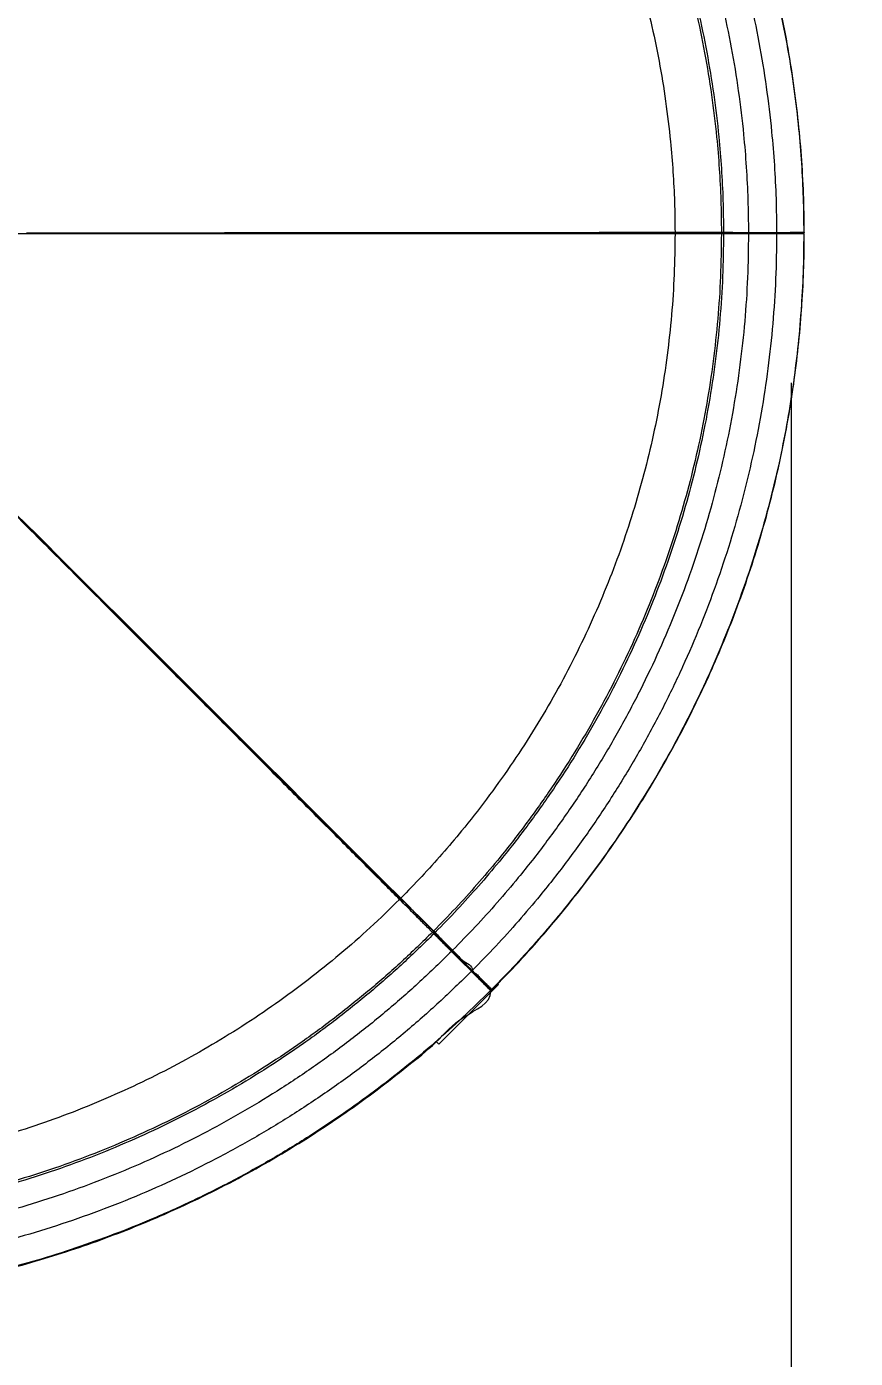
# Model space of a CAD drawing. Header units: millimetres. Extents: x -6600 to 7025, y -6221 to 3623.
# Drawn here: x 4973 to 5562, y -1046 to -101 of the extents above; entities that cross this region are included whole.
import ezdxf

# ---------------------------------------------------------------- set-up
doc = ezdxf.new("R2010")
doc.units = ezdxf.units.MM
for name, color, linetype in [('DIKOM_ЗОНА', 80, 'Continuous'), ('DIKOM_ОБЪЕКТ', 7, 'Continuous'), ('DIKOM_РАЗМЕР_ЗОНА', 7, 'Continuous'), ('DIKOM_РАЗМЕР_ОБЪЕКТА', 7, 'Continuous')]:
    doc.layers.add(name, color=color, linetype=linetype)
doc.styles.add('style1', font='arial.ttf', dxfattribs={"width": 0.8})
doc.dimstyles.new('1-50', dxfattribs={"dimtxt": 300, "dimasz": 200, "dimexe": 100, "dimexo": 0, "dimgap": 100, "dimtad": 1, "dimtxsty": 'style1', "dimcen": 200, "dimclrd": 7, "dimclre": 7, "dimclrt": 7, "dimadec": 1, "dimazin": 2, "dimtfac": 1, "dimtmove": 0, "dimatfit": 2, "dimfxl": 0, "dimlwd": 25, "dimlwe": 18, "dimarcsym": 0})

# ---------------------------------------------------------------- blocks, each defined once
blk = doc.blocks.new('*D0')
at = {"layer": 'Defpoints', "color": 0, "transparency": 16777216}
for p in [(5516.1, -353.96), (-3645.09, -372.47), (5516.1, -5541.81)]:
    blk.add_point(p, dxfattribs=at)
at = {"layer": 'DIKOM_РАЗМЕР_ОБЪЕКТА', "color": 7, "lineweight": 18, "transparency": 16777216}
for p, q in [((5516.1, -353.96), (5516.1, -5641.81)), ((-3645.09, -372.47), (-3645.09, -5641.81))]:
    blk.add_line(p, q, dxfattribs=at)
at = {"layer": 'DIKOM_РАЗМЕР_ОБЪЕКТА', "color": 7, "lineweight": 25, "transparency": 16777216}
blk.add_line((-3445.09, -5541.81), (5316.1, -5541.81), dxfattribs=at)
at = {"layer": 'DIKOM_РАЗМЕР_ОБЪЕКТА', "color": 7, "transparency": 16777216}
for points in [[(-3445.09, -5508.48), (-3445.09, -5575.15), (-3645.09, -5541.81)], [(5316.1, -5508.48), (5316.1, -5575.15), (5516.1, -5541.81)]]:
    blk.add_solid(points, dxfattribs=at)
at = {"layer": 'DIKOM_РАЗМЕР_ОБЪЕКТА', "color": 7, "transparency": 16777216, "insert": (935.51, -5288.64), "char_height": 300, "attachment_point": 5, "style": 'style1'}
blk.add_mtext('9150', dxfattribs=at)
blk = doc.blocks.new('*D3')
at = {"layer": 'Defpoints', "color": 0, "transparency": 16777216}
for p in [(-5145.09, 52.64), (7022.22, -451.03), (7022.22, -6120.91)]:
    blk.add_point(p, dxfattribs=at)
at = {"layer": 'DIKOM_РАЗМЕР_ЗОНА', "color": 7, "lineweight": 18, "transparency": 16777216}
for p, q in [((-5145.09, 52.64), (-5145.09, -6220.91)), ((7022.22, -451.03), (7022.22, -6220.91))]:
    blk.add_line(p, q, dxfattribs=at)
at = {"layer": 'DIKOM_РАЗМЕР_ЗОНА', "color": 7, "lineweight": 25, "transparency": 16777216}
blk.add_line((-4945.09, -6120.91), (6822.22, -6120.91), dxfattribs=at)
at = {"layer": 'DIKOM_РАЗМЕР_ЗОНА', "color": 7, "transparency": 16777216}
for points in [[(-4945.09, -6087.57), (-4945.09, -6154.24), (-5145.09, -6120.91)], [(6822.22, -6087.57), (6822.22, -6154.24), (7022.22, -6120.91)]]:
    blk.add_solid(points, dxfattribs=at)
at = {"layer": 'DIKOM_РАЗМЕР_ЗОНА', "color": 7, "transparency": 16777216, "insert": (938.57, -5867.73), "char_height": 300, "attachment_point": 5, "style": 'style1'}
blk.add_mtext('12150', dxfattribs=at)

msp = doc.modelspace()

# ---------------------------------------------------------------- linework, layer by layer
at = {"layer": 'DIKOM_ЗОНА', "color": 3}
msp.add_lwpolyline([(476.69, -3458.2, 0.3839882), (1968.54, -2114.347, -0.3839882), (2217.182, -1890.372), (3117.269, -1890.372, -0.1811357), (3281.507, -1951.889, 0.6436409), (7025.338, -248.407), (7025.338, 952.848, 0.1990239), (6732.141, 1660.258), (6371.867, 2020.224, 0.1988008), (5665.063, 2312.814), (5272.509, 2312.814, -0.3678238), (5025.739, 2522.753, 0.3678238), (3732.558, 3622.925), (2016.737, 3622.925, 0.164819), (1530.425, 3458.142, -0.164819), (1044.112, 3293.358)], format="xyb", dxfattribs=at)
at = {"layer": 'DIKOM_ОБЪЕКТ', "color": 7, "linetype": 'Continuous', "lineweight": 15}
for p, q in [((5433.955, -247.563), (5437.171, -247.588)), ((5466.477, -248.372), (5467.128, -247.647)), ((5468.004, -248.372), (5466.477, -248.372)), ((5467.005, -247.529), (5467.037, -247.529)), ((5468.001, -247.028), (5468.003, -247.029)), ((5468.004, -248.372), (5468.658, -247.643)), ((5485.683, -247.261), (5485.689, -247.261)), ((5485.683, -247.632), (5485.683, -247.261)), ((5485.683, -247.632), (5485.683, -247.632)), ((5485.69, -248.372), (5485.688, -247.633)), ((5485.689, -247.633), (5485.689, -247.261)), ((5505.689, -248.372), (5485.69, -248.372)), ((5505.689, -247.63), (5505.689, -247.255)), ((5505.689, -248.372), (5505.689, -247.63)), ((5524.973, -248.372), (5524.343, -247.671)), ((5525.338, -248.372), (5524.973, -248.372)), ((5238.796, -720.335), (5241.052, -722.626)), ((5261.221, -743.903), (5262.359, -743.842)), ((5262.19, -743.681), (5262.214, -743.704)), ((5262.301, -744.983), (5263.178, -744.936)), ((5274.807, -757.489), (5275.335, -756.958)), ((5275.325, -756.961), (5275.325, -756.961)), ((5288.949, -771.631), (5289.479, -771.098)), ((5265.786, -823.303), (5308.212, -780.876)), ((5308.212, -780.876), (5307.771, -780.435)), ((5302.584, -785.266), (5302.631, -784.394)), ((5264.111, -821.628), (5265.786, -823.303))]:
    msp.add_line(p, q, dxfattribs=at)
at = {"layer": 'DIKOM_ОБЪЕКТ', "color": 7, "linetype": 'Continuous', "lineweight": 15, "flags": 128}
for points in [[(4972.963, -247.686), (4992.874, -247.65), (5012.895, -247.616), (5032.977, -247.585), (5053.106, -247.556), (5073.31, -247.529), (5093.51, -247.503), (5113.654, -247.478), (5133.691, -247.455), (5153.559, -247.434), (5173.268, -247.413), (5192.844, -247.393), (5212.21, -247.375), (5231.315, -247.358), (5250.11, -247.341), (5273.383, -247.32), (5296.073, -247.302), (5318.116, -247.284), (5339.454, -247.266), (5360.025, -247.25), (5379.775, -247.234), (5398.648, -247.218), (5416.594, -247.203), (5433.54, -247.188), (5433.54, -247.188), (5433.54, -247.188)], [(5433.54, -247.188), (5433.54, -247.188), (5440.53, -247.171), (5446.762, -247.153), (5452.356, -247.133), (5457.074, -247.113), (5460.872, -247.093), (5463.705, -247.073), (5465.669, -247.046), (5466.475, -247.027), (5466.475, -247.027)], [(5433.954, -247.594), (5433.948, -247.595), (5433.907, -247.597)], [(5485.689, -247.261), (5490.693, -247.259), (5495.697, -247.258), (5505.689, -247.255), (5505.689, -247.255)], [(5524.473, -247.534), (5524.531, -247.534), (5524.848, -247.534)], [(4969.501, -451.029), (4983.806, -465.296), (4998.108, -479.561), (5012.37, -493.788), (5026.554, -507.94), (5040.618, -521.974), (5054.569, -535.896), (5068.425, -549.724), (5082.131, -563.404), (5095.652, -576.901), (5108.955, -590.179), (5125.426, -606.622), (5141.484, -622.653), (5157.083, -638.227), (5172.184, -653.302), (5186.742, -667.837), (5200.718, -681.791), (5214.075, -695.125), (5226.775, -707.804), (5238.768, -719.777), (5238.768, -719.777), (5238.768, -719.777)], [(5238.774, -720.357), (5238.769, -720.353), (5238.739, -720.325)], [(5238.768, -719.777), (5238.768, -719.777), (5243.723, -724.706), (5248.143, -729.101), (5252.112, -733.042), (5255.462, -736.365), (5258.162, -739.036), (5260.179, -741.025), (5261.587, -742.395), (5262.172, -742.951), (5262.172, -742.951)], [(5262.301, -744.983), (5261.697, -744.379), (5261.221, -743.903)], [(5288.949, -771.631), (5281.029, -763.711), (5274.807, -757.489)], [(5275.325, -756.961), (5275.328, -756.958), (5275.358, -756.928), (5275.415, -756.871), (5275.493, -756.793), (5275.588, -756.699)], [(5302.822, -784.32), (5302.864, -784.362), (5303.088, -784.586)], [(5302.842, -785.524), (5302.697, -785.38), (5302.584, -785.266)]]:
    msp.add_lwpolyline(points, dxfattribs=at)
at = {"layer": 'DIKOM_ОБЪЕКТ', "color": 7, "linetype": 'Continuous', "lineweight": 15}
for centre, radius, start, end in [((5433.971, -247.17), 0.431, 182.405346, 261.486994), ((5467.525, -23.866), 223.163, 269.730541, 270.122303), ((5466.975, -247.023), 0.5, 180.409955, 243.57645), ((5466.976, -247.024), 0.499, 243.487007, 276.855418), ((5481.253, 89.036), 336.326, 267.742141, 270.754705), ((5509.761, 244.477), 491.749, 269.525492, 271.77256), ((5239.088, -720.069), 0.433, 137.533776, 216.297566), ((5262.525, -743.302), 0.498, 135.218772, 198.67368), ((5262.53, -743.3), 0.504, 198.668574, 231.702413), ((5438.381, -568.272), 248.118, 224.750223, 225.102607), ((5264.758, -746.116), 15.147, 314.254287, 315.661316), ((5397.866, -879.295), 153.147, 134.913777, 135.054011)]:
    msp.add_arc(centre, radius, start, end, dxfattribs=at)
for points, knots in [([(5302.584, 288.523), (5308.946, 282.028), (5321.669, 269.037), (5339.851, 248.701), (5357.342, 227.77), (5374.056, 206.216), (5389.989, 184.074), (5406.015, 160.027), (5421.938, 133.98), (5437.532, 105.867), (5451.921, 77.114), (5464.612, 48.831), (5475.73, 21.125), (5485.406, -5.898), (5494.056, -33.268), (5501.663, -60.946), (5508.22, -88.89), (5513.717, -117.064), (5518.143, -145.423), (5521.332, -172.51), (5523.439, -198.258), (5524.703, -222.635), (5524.882, -238.902), (5524.972, -247.036)], [0, 0, 0, 0, 0.0458347, 0.0916754, 0.1375055, 0.1833482, 0.2291777, 0.2750189, 0.3290345, 0.3830601, 0.4370749, 0.4911009, 0.5393288, 0.5875655, 0.635797, 0.6840302, 0.7322652, 0.7804951, 0.8287328, 0.8769601, 0.9179782, 0.9589856, 1, 1, 1, 1]), ([(5525.336, -247.035), (5525.228, -238.024), (5525.011, -220.001), (5523.465, -193.004), (5520.991, -165.625), (5517.44, -137.903), (5512.786, -109.886), (5507.248, -82.826), (5500.921, -56.742), (5493.913, -31.632), (5486.045, -6.771), (5477.336, 17.8), (5468.377, 40.563), (5458.406, 63.745), (5447.346, 87.301), (5434.326, 112.542), (5420.372, 137.28), (5405.495, 161.475), (5389.751, 185.109), (5373.361, 207.651), (5356.841, 229.312), (5338.658, 249.374), (5324.47, 270.975), (5302.842, 279.586), (5302.842, 288.78), (5302.842, 288.78)], [0, 0, 0, 0, 0.0454089, 0.0908314, 0.1362402, 0.1839373, 0.2316501, 0.2793468, 0.323105, 0.3668991, 0.4107058, 0.4545, 0.4982576, 0.5339688, 0.5816662, 0.6293785, 0.6770757, 0.7247729, 0.7724858, 0.8201824, 0.8651232, 0.9100908, 0.9550592, 0.9999999, 1, 1, 1, 1]), ([(5288.949, 274.887), (5296.373, 267.276), (5311.221, 252.053), (5332.221, 228.028), (5352.237, 203.189), (5371.147, 177.491), (5388.829, 151.166), (5405.272, 124.269), (5420.468, 96.87), (5434.493, 68.848), (5447.406, 40.068), (5459.156, 10.559), (5469.69, -19.627), (5478.912, -50.244), (5486.801, -81.226), (5493.349, -112.524), (5498.533, -144.071), (5502.036, -173.13), (5504.199, -199.593), (5505.432, -223.412), (5505.603, -239.307), (5505.689, -247.255)], [0, 0, 0, 0, 0.0549851, 0.1099691, 0.1649569, 0.2199391, 0.2749281, 0.3289275, 0.3829359, 0.4369348, 0.4909439, 0.5460439, 0.6011556, 0.656255, 0.711367, 0.7664666, 0.8215785, 0.8766783, 0.9177902, 0.9588915, 1, 1, 1, 1]), ([(5274.807, 260.745), (5282.03, 253.339), (5296.477, 238.528), (5316.909, 215.152), (5336.385, 190.985), (5354.783, 165.981), (5371.987, 140.368), (5387.986, 114.198), (5402.771, 87.539), (5416.418, 60.275), (5428.98, 32.272), (5440.413, 3.561), (5450.663, -25.809), (5459.636, -55.599), (5467.312, -85.743), (5473.681, -116.196), (5478.727, -146.89), (5482.133, -175.161), (5484.24, -200.903), (5485.436, -224.07), (5485.605, -239.53), (5485.689, -247.261)], [0, 0, 0, 0, 0.0549877, 0.1099737, 0.1649645, 0.2199488, 0.2749403, 0.328942, 0.3829524, 0.4369538, 0.4909649, 0.5460674, 0.6011817, 0.6562836, 0.7113979, 0.7664996, 0.8216142, 0.8767162, 0.9178156, 0.9589042, 1, 1, 1, 1]), ([(5261.221, 247.16), (5268.252, 239.952), (5282.314, 225.535), (5302.2, 202.783), (5321.156, 179.261), (5339.064, 154.925), (5355.809, 129.995), (5371.38, 104.523), (5385.772, 78.576), (5399.054, 52.039), (5411.281, 24.783), (5422.409, -3.162), (5432.385, -31.748), (5441.118, -60.743), (5448.59, -90.083), (5454.79, -119.723), (5459.7, -149.598), (5463.012, -177.085), (5465.059, -202.082), (5466.224, -224.543), (5466.392, -239.531), (5466.475, -247.027)], [0, 0, 0, 0, 0.0550148, 0.110027, 0.1650437, 0.2200551, 0.2750731, 0.3291004, 0.3831374, 0.4371644, 0.4912015, 0.5463303, 0.601471, 0.6565993, 0.7117403, 0.7668685, 0.8220094, 0.8771378, 0.9180968, 0.9590449, 1, 1, 1, 1]), ([(5262.301, 248.24), (5269.347, 241.016), (5283.439, 226.568), (5303.37, 203.767), (5322.367, 180.193), (5340.313, 155.804), (5357.096, 130.82), (5372.7, 105.292), (5387.124, 79.288), (5400.434, 52.694), (5412.688, 25.379), (5423.841, -2.627), (5433.838, -31.276), (5442.59, -60.334), (5450.078, -89.738), (5456.291, -119.442), (5461.214, -149.383), (5464.532, -176.931), (5466.583, -201.983), (5467.752, -224.494), (5467.919, -239.517), (5468.003, -247.029)], [0, 0, 0, 0, 0.0550134, 0.1100256, 0.1650415, 0.2200524, 0.2750704, 0.329097, 0.3831335, 0.4371598, 0.4911965, 0.546325, 0.6014649, 0.6565926, 0.7117332, 0.7668609, 0.8220013, 0.8771292, 0.918091, 0.959042, 1, 1, 1, 1]), ([(5237.932, 223.871), (5234.498, 220.437), (5227.577, 213.516), (5216.43, 202.369), (5204.632, 190.571), (5192.146, 178.085), (5179.006, 164.945), (5165.234, 151.173), (5150.863, 136.802), (5135.931, 121.869), (5120.48, 106.419), (5104.561, 90.499), (5088.225, 74.164), (5071.532, 57.471), (5054.543, 40.482), (5037.324, 23.263), (5019.94, 5.879), (5002.461, -11.601), (4984.953, -29.108), (4967.487, -46.575), (4950.127, -63.934), (4932.94, -81.122), (4916.083, -97.977), (4899.614, -114.448), (4883.575, -130.487), (4867.915, -146.147), (4852.673, -161.387), (4837.898, -176.164), (4823.587, -190.473), (4814.382, -199.679), (4809.813, -204.248)], [0, 0, 0, 0, 0.0333723, 0.0672582, 0.1016323, 0.1364663, 0.1717292, 0.2073875, 0.2434048, 0.2797413, 0.3163573, 0.3532077, 0.3902499, 0.4274364, 0.4647196, 0.5020511, 0.5393825, 0.5766647, 0.6138514, 0.6508933, 0.6877441, 0.7243596, 0.7606972, 0.7960797, 0.8311171, 0.8657748, 0.9000207, 0.9338235, 0.9671588, 1, 1, 1, 1]), ([(5237.932, 223.871), (5244.633, 217.001), (5258.033, 203.263), (5276.986, 181.58), (5295.051, 159.163), (5312.116, 135.97), (5328.074, 112.212), (5342.914, 87.938), (5356.629, 63.21), (5369.286, 37.92), (5380.94, 11.946), (5391.544, -14.687), (5401.052, -41.929), (5409.375, -69.561), (5416.494, -97.522), (5422.403, -125.769), (5427.083, -154.24), (5430.241, -180.447), (5432.192, -204.29), (5433.304, -225.728), (5433.461, -240.034), (5433.54, -247.188)], [0, 0, 0, 0, 0.055004, 0.1100061, 0.1650128, 0.2200131, 0.2750208, 0.3290384, 0.3830653, 0.4370816, 0.4911089, 0.5462272, 0.6013579, 0.6564758, 0.7116062, 0.7667242, 0.8218547, 0.8769728, 0.9179867, 0.9589898, 1, 1, 1, 1]), ([(5433.541, -248.372), (5428.685, -248.372), (5418.898, -248.372), (5403.132, -248.372), (5386.448, -248.372), (5368.79, -248.372), (5350.207, -248.372), (5330.731, -248.372), (5310.407, -248.372), (5289.289, -248.372), (5267.439, -248.372), (5244.925, -248.372), (5221.823, -248.372), (5198.216, -248.372), (5174.191, -248.372), (5149.839, -248.372), (5125.254, -248.372), (5100.534, -248.372), (5075.775, -248.372), (5051.074, -248.372), (5026.524, -248.372), (5002.217, -248.372), (4978.379, -248.372), (4955.086, -248.372), (4932.404, -248.372), (4910.257, -248.372), (4888.704, -248.372), (4867.807, -248.372), (4847.57, -248.372), (4834.551, -248.372), (4828.09, -248.372)], [0, 0, 0, 0, 0.03337206, 0.0672585, 0.10163203, 0.13646651, 0.17172932, 0.20738723, 0.24340418, 0.27974125, 0.31635661, 0.35320749, 0.39024987, 0.4274362, 0.46471853, 0.50204998, 0.53938225, 0.57666547, 0.61385093, 0.6508925, 0.6877437, 0.72435917, 0.7606962, 0.79607946, 0.83111682, 0.86577413, 0.9000198, 0.93382317, 0.96715829, 1, 1, 1, 1]), ([(4973.234, -247.849), (4975.406, -247.847), (4981.642, -247.84), (4992.005, -247.83), (5004.313, -247.818), (5016.67, -247.806), (5029.061, -247.796), (5041.477, -247.786), (5053.904, -247.776), (5066.332, -247.768), (5078.748, -247.759), (5091.143, -247.751), (5103.505, -247.744), (5115.822, -247.737), (5128.083, -247.73), (5140.281, -247.723), (5152.425, -247.717), (5164.525, -247.711), (5176.583, -247.705), (5188.587, -247.699), (5200.527, -247.693), (5212.391, -247.688), (5224.168, -247.683), (5235.846, -247.677), (5247.415, -247.672), (5258.863, -247.667), (5270.178, -247.663), (5281.35, -247.658), (5292.368, -247.653), (5303.222, -247.649), (5313.902, -247.644), (5324.398, -247.64), (5334.71, -247.635), (5344.856, -247.631), (5354.837, -247.627), (5364.648, -247.623), (5374.269, -247.619), (5383.69, -247.616), (5392.899, -247.612), (5401.726, -247.609), (5407.367, -247.607), (5410.099, -247.606)], [0, 0, 0, 0, 0.0138883, 0.0398727, 0.0658852, 0.0919184, 0.1179627, 0.1440128, 0.1700617, 0.1961, 0.2221228, 0.2481208, 0.274091, 0.3000243, 0.3259175, 0.3517512, 0.3775659, 0.4034392, 0.4293656, 0.4553378, 0.4813502, 0.507393, 0.5334601, 0.5595434, 0.5856345, 0.6117243, 0.6378037, 0.6638635, 0.6898977, 0.7158983, 0.7418573, 0.7677696, 0.7936276, 0.8194913, 0.8454702, 0.8714739, 0.8974932, 0.9235199, 0.9495482, 0.9755656, 1, 1, 1, 1]), ([(5433.541, -248.372), (5433.422, -257.967), (5433.183, -277.158), (5431.253, -305.891), (5428.175, -334.516), (5423.842, -362.983), (5418.327, -391.066), (5411.656, -418.725), (5403.868, -445.908), (5394.936, -472.74), (5384.81, -499.347), (5373.476, -525.677), (5360.936, -551.663), (5347.281, -577.087), (5332.546, -601.894), (5316.749, -626.045), (5299.927, -649.487), (5283.629, -670.25), (5268.148, -688.489), (5253.775, -704.435), (5243.771, -714.662), (5238.768, -719.777)], [0, 0, 0, 0, 0.0550042, 0.1100065, 0.1650127, 0.2200134, 0.2750213, 0.3290385, 0.3830654, 0.4370822, 0.4911091, 0.546228, 0.601358, 0.6564761, 0.7116066, 0.7667248, 0.8218546, 0.8769727, 0.9179869, 0.9589897, 1, 1, 1, 1]), ([(5466.477, -248.372), (5466.352, -258.44), (5466.101, -278.577), (5464.075, -308.728), (5460.846, -338.764), (5456.299, -368.635), (5450.512, -398.103), (5443.513, -427.126), (5435.34, -455.649), (5425.968, -483.806), (5415.341, -511.724), (5403.45, -539.353), (5390.29, -566.62), (5375.964, -593.298), (5360.501, -619.328), (5343.925, -644.67), (5326.273, -669.268), (5309.178, -691.047), (5292.95, -710.168), (5277.892, -726.875), (5267.412, -737.592), (5262.172, -742.951)], [0, 0, 0, 0, 0.0550146, 0.1100272, 0.1650438, 0.2200549, 0.2750731, 0.3291003, 0.3831375, 0.4371641, 0.4912018, 0.5463306, 0.6014713, 0.6565993, 0.7117401, 0.7668683, 0.8220097, 0.8771381, 0.9180972, 0.9590452, 1, 1, 1, 1]), ([(5468.004, -248.372), (5467.878, -258.462), (5467.627, -278.643), (5465.598, -308.859), (5462.361, -338.961), (5457.805, -368.897), (5452.005, -398.43), (5444.989, -427.515), (5436.801, -456.101), (5427.407, -484.319), (5416.758, -512.299), (5404.839, -539.987), (5391.653, -567.315), (5377.293, -594.05), (5361.797, -620.137), (5345.186, -645.534), (5327.495, -670.185), (5310.362, -692.012), (5294.098, -711.176), (5279.006, -727.92), (5268.502, -738.662), (5263.25, -744.033)], [0, 0, 0, 0, 0.0550141, 0.1100261, 0.1650422, 0.2200527, 0.2750703, 0.3290974, 0.3831333, 0.4371597, 0.4911967, 0.5463255, 0.601465, 0.6565934, 0.7117334, 0.7668612, 0.8220017, 0.8771299, 0.9180914, 0.9590424, 1, 1, 1, 1]), ([(5485.69, -248.372), (5485.561, -258.716), (5485.303, -279.405), (5483.222, -310.382), (5479.903, -341.242), (5475.234, -371.932), (5469.286, -402.208), (5462.096, -432.027), (5453.698, -461.332), (5444.071, -490.26), (5433.153, -518.944), (5420.935, -547.331), (5407.415, -575.346), (5392.694, -602.754), (5376.808, -629.499), (5359.777, -655.535), (5341.642, -680.808), (5324.06, -703.206), (5307.347, -722.898), (5291.812, -740.126), (5280.999, -751.177), (5275.592, -756.703)], [0, 0, 0, 0, 0.0549882, 0.1099744, 0.1649646, 0.2199489, 0.2749409, 0.3289421, 0.3829533, 0.4369539, 0.4909653, 0.5460677, 0.6011817, 0.6562843, 0.7113982, 0.7665006, 0.8216141, 0.8767167, 0.9178158, 0.9589047, 1, 1, 1, 1]), ([(5505.689, -248.372), (5505.557, -259.004), (5505.292, -280.267), (5503.154, -312.105), (5499.743, -343.822), (5494.943, -375.364), (5488.832, -406.482), (5481.44, -437.128), (5472.811, -467.248), (5462.914, -496.979), (5451.693, -526.46), (5439.136, -555.635), (5425.239, -584.428), (5410.112, -612.599), (5393.783, -640.085), (5376.28, -666.845), (5357.64, -692.819), (5339.568, -715.843), (5322.387, -736.085), (5306.415, -753.799), (5295.297, -765.16), (5289.738, -770.841)], [0, 0, 0, 0, 0.0549858, 0.1099695, 0.1649573, 0.2199395, 0.2749287, 0.3289279, 0.3829365, 0.4369351, 0.4909442, 0.5460442, 0.601156, 0.656255, 0.7113675, 0.7664669, 0.8215787, 0.8766786, 0.9177907, 0.9588918, 1, 1, 1, 1]), ([(5524.973, -248.372), (5524.879, -257.463), (5524.691, -275.645), (5523.166, -302.881), (5520.735, -330.05), (5517.311, -357.11), (5512.921, -384.033), (5507.249, -412.369), (5500.092, -442.047), (5491.237, -472.951), (5481.083, -503.458), (5470.055, -532.43), (5458.327, -559.883), (5446.061, -585.833), (5432.823, -611.303), (5418.632, -636.253), (5403.509, -660.65), (5387.473, -684.459), (5370.55, -707.641), (5353.653, -729.05), (5336.935, -748.746), (5320.592, -766.876), (5309.216, -778.506), (5303.528, -784.321)], [0, 0, 0, 0, 0.0458351, 0.0916753, 0.1375059, 0.183348, 0.2291782, 0.2750193, 0.3290349, 0.3830601, 0.4370751, 0.491101, 0.5393287, 0.5875656, 0.6357965, 0.6840301, 0.7322649, 0.7804949, 0.8287331, 0.8769598, 0.9179782, 0.9589853, 1, 1, 1, 1]), ([(5303.786, -784.578), (5310.081, -778.13), (5322.672, -765.232), (5340.669, -745.05), (5358.279, -723.939), (5375.37, -701.826), (5391.892, -678.725), (5407.108, -655.674), (5421.08, -632.756), (5433.879, -610.045), (5445.896, -586.903), (5457.112, -563.37), (5466.873, -540.939), (5476.214, -517.496), (5485.051, -493.019), (5493.691, -465.964), (5501.316, -438.605), (5507.91, -410.98), (5513.468, -383.126), (5517.897, -355.629), (5521.254, -328.516), (5523.607, -301.897), (5525.021, -275.005), (5525.338, -257.567), (5525.338, -248.372), (5525.338, -248.372)], [0, 0, 0, 0, 0.04540973, 0.09083202, 0.13624022, 0.18393731, 0.23165064, 0.27934681, 0.32310483, 0.36689959, 0.41070596, 0.45450019, 0.49825797, 0.53396936, 0.58166624, 0.62937878, 0.67707586, 0.72477286, 0.77248537, 0.82018231, 0.86512363, 0.91009113, 0.95505862, 0.9999999, 1, 1, 1, 1]), ([(5410.099, -247.606), (5410.275, -247.606), (5412.994, -247.605), (5418.198, -247.64), (5425.156, -247.787), (5430.409, -247.819), (5433.118, -247.678), (5433.907, -247.637)], [0, 0, 0, 0, 0.0211042, 0.3255913, 0.6451809, 0.8966707, 1, 1, 1, 1]), ([(5466.477, -248.372), (5466.313, -248.372), (5465.981, -248.372), (5464.21, -248.372), (5461.489, -248.372), (5457.737, -248.372), (5453.025, -248.372), (5447.38, -248.372), (5440.953, -248.372), (5436.003, -248.372), (5433.541, -248.372)], [0, 0, 0, 0, 0.1234036, 0.248165, 0.3738493, 0.5000008, 0.6261481, 0.7518315, 0.876596, 1, 1, 1, 1]), ([(5466.997, -247.35), (5466.883, -247.352), (5466.559, -247.356), (5464.799, -247.358), (5461.941, -247.363), (5458.156, -247.367), (5453.414, -247.37), (5447.757, -247.374), (5442.406, -247.378), (5438.712, -247.379), (5437.393, -247.38)], [0, 0, 0, 0, 0.082903, 0.2342992, 0.3715798, 0.5088606, 0.6501303, 0.7913975, 0.9255093, 1, 1, 1, 1]), ([(5466.769, -247.443), (5466.835, -247.476), (5466.967, -247.54), (5467.012, -247.52), (5467.368, -247.637), (5467.938, -247.581), (5468.501, -247.525)], [0, 0, 0, 0, 0.0123088, 0.0245319, 0.0365052, 1, 1, 1, 1]), ([(5468.44, -247.519), (5468.436, -247.52), (5468.376, -247.521), (5468.264, -247.472), (5468.128, -247.373), (5468.045, -247.244), (5468.008, -247.126), (5468.003, -247.059), (5468.001, -247.028)], [0, 0, 0, 0, 0.0172862, 0.2509481, 0.485269, 0.718996, 0.8743975, 1, 1, 1, 1]), ([(5485.69, -248.372), (5484.621, -248.372), (5482.421, -248.372), (5479.158, -248.372), (5476.017, -248.372), (5473.207, -248.372), (5470.906, -248.372), (5469.254, -248.372), (5468.233, -248.372), (5468.079, -248.372), (5468.004, -248.372)], [0, 0, 0, 0, 0.1167311, 0.2402387, 0.368794, 0.4999985, 0.6312095, 0.7597648, 0.8832973, 1, 1, 1, 1]), ([(5468.44, -247.526), (5468.468, -247.528), (5468.542, -247.534), (5468.867, -247.548), (5469.54, -247.561), (5470.525, -247.576), (5471.783, -247.588), (5473.283, -247.599), (5475.016, -247.61), (5476.942, -247.618), (5479.028, -247.624), (5481.242, -247.629), (5483.474, -247.633), (5484.967, -247.633), (5485.683, -247.633)], [0, 0, 0, 0, 0.04945336, 0.13364993, 0.22346478, 0.31103847, 0.39764652, 0.48491764, 0.57146082, 0.65817798, 0.745631, 0.83244408, 0.91955632, 1, 1, 1, 1]), ([(5485.689, -247.633), (5489.413, -247.618), (5495.08, -247.596), (5501.714, -247.684), (5504.66, -247.571), (5505.658, -247.634), (5505.688, -247.636)], [0, 0, 0, 0, 0.5586025, 0.8499685, 0.9956038, 1, 1, 1, 1]), ([(5505.689, -247.63), (5506.175, -247.63), (5507.437, -247.63), (5509.498, -247.629), (5511.819, -247.625), (5514.07, -247.62), (5516.18, -247.613), (5518.116, -247.606), (5519.841, -247.598), (5521.333, -247.589), (5522.56, -247.579), (5523.505, -247.568), (5524.158, -247.553), (5524.421, -247.546), (5524.5, -247.536), (5524.525, -247.533)], [0, 0, 0, 0, 0.0500797, 0.1297846, 0.2136794, 0.296972, 0.3802754, 0.4640157, 0.5471824, 0.6308681, 0.7142337, 0.797564, 0.8814615, 0.9631063, 1, 1, 1, 1]), ([(5524.973, -248.372), (5524.891, -248.372), (5524.723, -248.372), (5523.61, -248.372), (5521.809, -248.372), (5519.301, -248.372), (5516.236, -248.372), (5512.811, -248.372), (5509.253, -248.372), (5506.854, -248.372), (5505.689, -248.372)], [0, 0, 0, 0, 0.1167064, 0.2402413, 0.3687916, 0.4999918, 0.631214, 0.7597595, 0.8833049, 1, 1, 1, 1]), ([(5525.338, -248.372), (5525.331, -248.364), (5525.318, -248.347), (5525.201, -248.212), (5524.998, -247.983), (5524.758, -247.713), (5524.573, -247.506), (5524.506, -247.432)], [0, 0, 0, 0, 0.1848888, 0.3697834, 0.5517482, 0.8405024, 1, 1, 1, 1]), ([(5524.524, -247.529), (5524.565, -247.523), (5524.657, -247.51), (5524.783, -247.436), (5524.888, -247.326), (5524.958, -247.188), (5524.967, -247.087), (5524.972, -247.037)], [0, 0, 0, 0, 0.1709485, 0.3787132, 0.5856989, 0.7928924, 1, 1, 1, 1]), ([(5524.788, -247.42), (5524.822, -247.388), (5524.893, -247.322), (5524.959, -247.186), (5524.968, -247.085), (5524.973, -247.035)], [0, 0, 0, 0, 0.3137099, 0.6569747, 1, 1, 1, 1]), ([(5525.336, -247.035), (5525.336, -247.036), (5525.336, -247.143), (5525.29, -247.324), (5525.08, -247.485), (5524.93, -247.545), (5524.849, -247.534), (5524.848, -247.534)], [0, 0, 0, 0, 0.0052288, 0.4793988, 0.8029745, 0.997697, 1, 1, 1, 1]), ([(5524.972, -247.036), (5524.972, -247.036), (5524.972, -247.036), (5524.972, -247.035), (5524.973, -247.035)], [0, 0, 0, 0, 0.001449, 1, 1, 1, 1]), ([(5524.973, -247.035), (5524.976, -247.035), (5524.991, -247.035), (5525.053, -247.035), (5525.174, -247.035), (5525.279, -247.035), (5525.336, -247.035)], [0, 0, 0, 0, 0.02327174, 0.12474471, 0.53063727, 1, 1, 1, 1]), ([(5237.932, -720.614), (5234.498, -717.18), (5227.577, -710.259), (5216.43, -699.112), (5204.632, -687.314), (5192.146, -674.828), (5179.006, -661.688), (5165.234, -647.916), (5150.863, -633.546), (5135.931, -618.613), (5120.48, -603.163), (5104.561, -587.242), (5088.225, -570.907), (5071.532, -554.214), (5054.543, -537.226), (5037.324, -520.006), (5019.94, -502.623), (5002.461, -485.142), (4984.953, -467.636), (4967.487, -450.169), (4950.127, -432.81), (4932.94, -415.622), (4916.083, -398.767), (4899.614, -382.295), (4883.575, -366.256), (4867.915, -350.596), (4852.673, -335.356), (4837.898, -320.58), (4823.587, -306.271), (4814.382, -297.064), (4809.813, -292.496)], [0, 0, 0, 0, 0.0333724, 0.0672583, 0.1016323, 0.1364664, 0.1717293, 0.2073875, 0.2434049, 0.2797414, 0.3163573, 0.3532077, 0.3902499, 0.4274364, 0.4647196, 0.5020511, 0.5393826, 0.5766647, 0.6138514, 0.6508933, 0.6877441, 0.7243596, 0.7606972, 0.7960797, 0.8311171, 0.8657748, 0.9000207, 0.9338235, 0.9671588, 1, 1, 1, 1]), ([(4912.815, -394.759), (4914.353, -396.293), (4918.767, -400.697), (4926.102, -408.018), (4934.814, -416.712), (4943.56, -425.442), (4952.329, -434.197), (4961.115, -442.968), (4969.909, -451.749), (4978.703, -460.531), (4987.489, -469.304), (4996.259, -478.064), (5005.005, -486.799), (5013.72, -495.504), (5022.394, -504.168), (5031.024, -512.79), (5039.616, -521.372), (5048.176, -529.924), (5056.707, -538.445), (5065.198, -546.93), (5073.645, -555.368), (5082.039, -563.753), (5090.37, -572.077), (5098.632, -580.332), (5106.816, -588.509), (5114.914, -596.6), (5122.919, -604.598), (5130.822, -612.494), (5138.615, -620.282), (5146.294, -627.953), (5153.849, -635.502), (5161.274, -642.921), (5168.569, -650.21), (5175.746, -657.38), (5182.805, -664.435), (5189.747, -671.37), (5196.552, -678.17), (5203.217, -684.83), (5209.731, -691.338), (5215.974, -697.579), (5219.964, -701.566), (5221.897, -703.497)], [0, 0, 0, 0, 0.0138883, 0.039874, 0.0658861, 0.0919182, 0.1179624, 0.1440138, 0.1700619, 0.1961004, 0.222123, 0.2481207, 0.2740902, 0.3000244, 0.3259175, 0.3517502, 0.3775647, 0.4034387, 0.429366, 0.4553375, 0.4813493, 0.507393, 0.5334603, 0.5595436, 0.5856354, 0.6117255, 0.6378041, 0.6638647, 0.689898, 0.7158985, 0.7418583, 0.7677696, 0.7936276, 0.8194911, 0.8454699, 0.8714737, 0.897493, 0.923521, 0.9495486, 0.9755659, 1, 1, 1, 1]), ([(5221.897, -703.497), (5222.022, -703.621), (5223.946, -705.543), (5227.6, -709.247), (5232.416, -714.271), (5236.108, -718.008), (5238.123, -719.824), (5238.71, -720.354)], [0, 0, 0, 0, 0.0211091, 0.3255955, 0.6451812, 0.8966641, 1, 1, 1, 1]), ([(5237.932, -720.614), (5231.063, -727.315), (5217.324, -740.716), (5195.641, -759.668), (5173.225, -777.733), (5150.032, -794.798), (5126.274, -810.757), (5101.999, -825.596), (5077.271, -839.311), (5051.981, -851.969), (5026.007, -863.622), (4999.375, -874.227), (4972.132, -883.734), (4944.5, -892.057), (4916.539, -899.177), (4888.292, -905.085), (4859.821, -909.765), (4833.615, -912.923), (4809.772, -914.874), (4788.333, -915.985), (4774.027, -916.143), (4766.873, -916.222)], [0, 0, 0, 0, 0.0550041, 0.1100067, 0.1650125, 0.2200134, 0.2750212, 0.3290391, 0.3830655, 0.4370819, 0.4911083, 0.5462275, 0.601358, 0.6564759, 0.7116072, 0.766724, 0.8218556, 0.8769727, 0.9179861, 0.9589894, 1, 1, 1, 1]), ([(5261.221, -743.903), (5261.104, -743.787), (5260.87, -743.553), (5259.618, -742.3), (5257.693, -740.376), (5255.041, -737.724), (5251.708, -734.391), (5247.717, -730.4), (5243.173, -725.855), (5239.673, -722.355), (5237.932, -720.614)], [0, 0, 0, 0, 0.12340438, 0.24816552, 0.37385098, 0.50000121, 0.62615164, 0.75183522, 0.87659565, 1, 1, 1, 1]), ([(5262.311, -743.549), (5262.229, -743.469), (5261.998, -743.242), (5260.751, -742), (5258.728, -739.982), (5256.048, -737.309), (5252.693, -733.958), (5248.689, -729.961), (5244.903, -726.18), (5242.29, -723.569), (5241.358, -722.637)], [0, 0, 0, 0, 0.082904, 0.2343005, 0.37158, 0.5088622, 0.650131, 0.7914032, 0.9255108, 1, 1, 1, 1]), ([(5262.301, -744.983), (5255.077, -752.03), (5240.63, -766.122), (5217.828, -786.052), (5194.254, -805.049), (5169.865, -822.996), (5144.881, -839.777), (5119.354, -855.383), (5093.35, -869.805), (5066.755, -883.116), (5039.44, -895.371), (5011.434, -906.523), (4982.786, -916.52), (4953.728, -925.273), (4924.324, -932.761), (4894.619, -938.974), (4864.679, -943.895), (4837.131, -947.215), (4812.079, -949.265), (4789.567, -950.434), (4774.544, -950.601), (4767.032, -950.685)], [0, 0, 0, 0, 0.05501414, 0.11002643, 0.16504263, 0.22005301, 0.27507065, 0.32909678, 0.38313302, 0.4371594, 0.49119729, 0.54632477, 0.60146517, 0.6565923, 0.71173374, 0.76686094, 0.8220017, 0.87712944, 0.91809037, 0.95904272, 1, 1, 1, 1]), ([(5261.221, -743.903), (5254.013, -750.934), (5239.596, -764.996), (5216.845, -784.883), (5193.322, -803.838), (5168.986, -821.746), (5144.056, -838.491), (5118.584, -854.062), (5092.637, -868.454), (5066.1, -881.735), (5038.845, -893.964), (5010.899, -905.091), (4982.313, -915.067), (4953.319, -923.8), (4923.979, -931.272), (4894.338, -937.471), (4864.463, -942.382), (4836.976, -945.695), (4811.98, -947.741), (4789.519, -948.906), (4774.53, -949.074), (4767.034, -949.158)], [0, 0, 0, 0, 0.0550145, 0.1100271, 0.1650436, 0.220054, 0.2750725, 0.3291003, 0.3831361, 0.4371639, 0.4912006, 0.5463305, 0.6014704, 0.6565984, 0.7117389, 0.7668677, 0.8220094, 0.8771372, 0.9180954, 0.9590436, 1, 1, 1, 1]), ([(5262.084, -743.453), (5262.108, -743.523), (5262.156, -743.662), (5262.202, -743.678), (5262.358, -744.028), (5262.796, -744.373), (5263.229, -744.714)], [0, 0, 0, 0, 0.01255833, 0.02502826, 0.03724346, 1, 1, 1, 1]), ([(5274.807, -757.489), (5274.051, -756.733), (5272.496, -755.178), (5270.188, -752.87), (5267.966, -750.649), (5265.979, -748.662), (5264.353, -747.035), (5263.186, -745.867), (5262.463, -745.146), (5262.354, -745.036), (5262.301, -744.983)], [0, 0, 0, 0, 0.1167044, 0.2402443, 0.3688011, 0.500012, 0.6312158, 0.7597604, 0.8832957, 1, 1, 1, 1]), ([(5263.212, -744.689), (5263.209, -744.686), (5263.166, -744.644), (5263.12, -744.531), (5263.095, -744.364), (5263.127, -744.215), (5263.185, -744.105), (5263.229, -744.054), (5263.249, -744.032)], [0, 0, 0, 0, 0.01679682, 0.2510144, 0.48492392, 0.71885221, 0.87456371, 1, 1, 1, 1]), ([(5263.207, -744.693), (5263.225, -744.714), (5263.273, -744.771), (5263.494, -745.011), (5263.961, -745.496), (5264.646, -746.203), (5265.526, -747.101), (5266.581, -748.17), (5267.798, -749.403), (5269.154, -750.77), (5270.625, -752.25), (5272.187, -753.818), (5273.762, -755.4), (5274.818, -756.455), (5275.325, -756.962)], [0, 0, 0, 0, 0.049451, 0.1336508, 0.2234565, 0.3110336, 0.3976288, 0.4849158, 0.5714618, 0.6581658, 0.7456109, 0.8324519, 0.9195533, 1, 1, 1, 1]), ([(5263.249, -744.032), (5263.249, -744.032), (5263.249, -744.032), (5263.25, -744.033), (5263.25, -744.033)], [0, 0, 0, 0, 0.5005988, 1, 1, 1, 1]), ([(5263.25, -744.033), (5263.25, -744.033), (5263.25, -744.033), (5263.305, -744.139), (5263.629, -744.496), (5264.346, -745.273), (5265.391, -746.366), (5266.764, -747.784), (5268.479, -749.537), (5270.434, -751.52), (5272.494, -753.596), (5274.213, -755.326), (5275.252, -756.363), (5275.588, -756.699)], [0, 0, 0, 0, 0.0000044, 0.0588771, 0.1673728, 0.2758679, 0.3836083, 0.4913386, 0.6108867, 0.7304192, 0.8392213, 0.9480118, 1, 1, 1, 1]), ([(5274.807, -757.489), (5267.401, -764.712), (5252.589, -779.159), (5229.214, -799.592), (5205.046, -819.067), (5180.042, -837.465), (5154.429, -854.669), (5128.259, -870.668), (5101.601, -885.454), (5074.336, -899.1), (5046.333, -911.663), (5017.622, -923.096), (4988.252, -933.345), (4958.462, -942.318), (4928.318, -949.994), (4897.865, -956.364), (4867.171, -961.409), (4838.901, -964.816), (4813.158, -966.921), (4789.991, -968.12), (4774.531, -968.287), (4766.801, -968.371)], [0, 0, 0, 0, 0.05498923, 0.10997501, 0.16496453, 0.21994947, 0.27494173, 0.32894287, 0.38295297, 0.43695409, 0.49096614, 0.54606752, 0.60118296, 0.65628432, 0.71139931, 0.7665007, 0.8216147, 0.87671626, 0.91781677, 0.95890495, 1, 1, 1, 1]), ([(5275.328, -756.965), (5277.972, -759.589), (5281.995, -763.58), (5286.625, -768.333), (5288.785, -770.338), (5289.448, -771.087), (5289.468, -771.109)], [0, 0, 0, 0, 0.5586351, 0.8499472, 0.9956154, 1, 1, 1, 1]), ([(5275.588, -756.699), (5275.59, -756.7), (5275.592, -756.701), (5275.592, -756.703), (5275.592, -756.703)], [0, 0, 0, 0, 0.9943547, 1, 1, 1, 1]), ([(5275.592, -756.703), (5276.802, -757.869), (5279.224, -760.202), (5283.319, -765.171), (5289.738, -767.51), (5289.738, -770.841), (5289.738, -770.841)], [0, 0, 0, 0, 0.2501917, 0.5004255, 0.9999985, 1, 1, 1, 1]), ([(5288.949, -771.631), (5281.337, -779.055), (5266.114, -793.904), (5242.089, -814.903), (5217.251, -834.92), (5191.552, -853.829), (5165.228, -871.511), (5138.331, -887.954), (5110.931, -903.151), (5082.91, -917.175), (5054.129, -930.088), (5024.62, -941.838), (4994.434, -952.372), (4963.817, -961.594), (4932.836, -969.484), (4901.537, -976.03), (4869.99, -981.216), (4840.931, -984.717), (4814.468, -986.882), (4790.649, -988.113), (4774.754, -988.285), (4766.806, -988.371)], [0, 0, 0, 0, 0.054986, 0.1099705, 0.1649574, 0.2199401, 0.2749296, 0.3289279, 0.3829365, 0.4369356, 0.4909439, 0.5460451, 0.6011561, 0.6562562, 0.7113674, 0.7664671, 0.8215788, 0.8766792, 0.9177907, 0.9588926, 1, 1, 1, 1]), ([(5302.584, -785.266), (5302.526, -785.209), (5302.407, -785.09), (5301.621, -784.303), (5300.347, -783.029), (5298.574, -781.255), (5296.406, -779.089), (5293.984, -776.667), (5291.468, -774.151), (5289.773, -772.455), (5288.949, -771.631)], [0, 0, 0, 0, 0.1167082, 0.240241, 0.3687905, 0.5000013, 0.6312245, 0.7597751, 0.8833086, 1, 1, 1, 1]), ([(5289.472, -771.106), (5289.817, -771.45), (5290.709, -772.342), (5292.166, -773.798), (5293.81, -775.437), (5295.406, -777.024), (5296.903, -778.513), (5298.277, -779.876), (5299.503, -781.09), (5300.564, -782.139), (5301.439, -782.999), (5302.115, -783.66), (5302.586, -784.111), (5302.777, -784.292), (5302.84, -784.341), (5302.86, -784.356)], [0, 0, 0, 0, 0.0500862, 0.129767, 0.2136596, 0.2969657, 0.3802951, 0.4640169, 0.5471983, 0.6308705, 0.7142361, 0.7975641, 0.8814594, 0.9631054, 1, 1, 1, 1]), ([(5289.738, -770.841), (5289.738, -770.841), (5289.738, -771.926), (5292.399, -772.996), (5294.194, -775.415), (5296.436, -777.462), (5298.34, -779.384), (5300.04, -781.035), (5301.445, -782.404), (5302.511, -783.422), (5303.302, -784.158), (5303.448, -784.264), (5303.528, -784.321)], [0, 0, 0, 0, 0.000002, 0.1089241, 0.2178406, 0.3268009, 0.4357502, 0.544553, 0.6533433, 0.7619848, 0.8706234, 1, 1, 1, 1]), ([(5302.842, -785.524), (5302.844, -785.514), (5302.847, -785.493), (5302.857, -785.314), (5302.878, -785.009), (5302.896, -784.662), (5302.912, -784.398), (5302.916, -784.313)], [0, 0, 0, 0, 0.18912739, 0.37836244, 0.56451353, 0.85986521, 1, 1, 1, 1]), ([(5302.862, -784.353), (5302.896, -784.378), (5302.97, -784.433), (5303.111, -784.47), (5303.263, -784.467), (5303.411, -784.419), (5303.489, -784.354), (5303.528, -784.321)], [0, 0, 0, 0, 0.1706971, 0.3775042, 0.5855174, 0.7927303, 1, 1, 1, 1]), ([(5303.126, -784.462), (5303.172, -784.464), (5303.269, -784.467), (5303.413, -784.418), (5303.491, -784.353), (5303.53, -784.32)], [0, 0, 0, 0, 0.3137825, 0.656738, 1, 1, 1, 1]), ([(5303.528, -784.321), (5303.528, -784.321), (5303.528, -784.321), (5303.529, -784.321), (5303.53, -784.32)], [0, 0, 0, 0, 0.0014489, 1, 1, 1, 1]), ([(5303.53, -784.32), (5303.531, -784.322), (5303.542, -784.333), (5303.587, -784.379), (5303.672, -784.462), (5303.746, -784.537), (5303.786, -784.578)], [0, 0, 0, 0, 0.0232717, 0.1247447, 0.5306373, 1, 1, 1, 1]), ([(5302.584, -785.266), (5296.09, -791.628), (5283.099, -804.351), (5262.762, -822.532), (5241.831, -840.024), (5220.277, -856.738), (5198.136, -872.672), (5174.088, -888.697), (5148.041, -904.621), (5119.928, -920.214), (5091.176, -934.604), (5062.892, -947.293), (5035.186, -958.412), (5008.164, -968.089), (4980.793, -976.737), (4953.116, -984.346), (4925.171, -990.902), (4896.997, -996.399), (4868.638, -1000.825), (4841.551, -1004.015), (4815.803, -1006.121), (4791.427, -1007.385), (4775.16, -1007.564), (4767.026, -1007.654)], [0, 0, 0, 0, 0.0458354, 0.0916761, 0.137507, 0.1833484, 0.2291783, 0.2750195, 0.3290355, 0.3830599, 0.4370752, 0.4911013, 0.5393301, 0.587566, 0.6357975, 0.6840308, 0.7322664, 0.7804953, 0.8287337, 0.876961, 0.9179785, 0.9589863, 1, 1, 1, 1]), ([(4767.027, -1008.019), (4776.037, -1007.91), (4794.06, -1007.693), (4821.057, -1006.148), (4848.437, -1003.673), (4876.159, -1000.122), (4904.176, -995.469), (4931.235, -989.93), (4957.32, -983.604), (4982.429, -976.594), (5007.291, -968.728), (5031.862, -960.019), (5054.624, -951.059), (5077.806, -941.087), (5101.363, -930.029), (5126.603, -917.008), (5151.34, -903.053), (5175.542, -888.184), (5199.147, -872.411), (5221.8, -856.13), (5243.067, -839.218), (5264.579, -822.484), (5280.767, -802.883), (5302.842, -794.719), (5302.842, -785.524), (5302.842, -785.524)], [0, 0, 0, 0, 0.0454085, 0.090832, 0.1362401, 0.1839379, 0.23165, 0.2793469, 0.3231044, 0.3668992, 0.4107058, 0.4544998, 0.4982571, 0.5339683, 0.5816664, 0.6293782, 0.6770756, 0.7247723, 0.7724857, 0.8201818, 0.8651236, 0.910091, 0.9550587, 1, 1, 1, 1, 1]), ([(5303.786, -784.578), (5303.785, -784.579), (5303.727, -784.656), (5303.546, -784.747), (5303.282, -784.72), (5303.145, -784.645), (5303.089, -784.586), (5303.088, -784.586)], [0, 0, 0, 0, 0.00520391, 0.47941888, 0.80331896, 0.99776507, 1, 1, 1, 1])]:
    msp.add_open_spline(points, degree=3, knots=knots, dxfattribs=at)

# ---------------------------------------------------------------- dimensions: what is measured, and where the dimension line sits
at = {"layer": 'DIKOM_РАЗМЕР_ЗОНА'}
dim = msp.add_linear_dim(base=(7022.219, -6120.906), p1=(-5145.086, 52.645), p2=(7022.219, -451.033), text='12150', dimstyle='1-50', dxfattribs=at)
dim.commit()
dim.dimension.update_dxf_attribs({"geometry": '*D3', "text_midpoint": (938.567, -6120.906), "dimtype": 160})
at = {"layer": 'DIKOM_РАЗМЕР_ОБЪЕКТА'}
dim = msp.add_linear_dim(base=(5516.104, -5541.815), p1=(-3645.086, -372.472), p2=(5516.104, -353.956), text='9150', dimstyle='1-50', dxfattribs=at)
dim.commit()
dim.dimension.update_dxf_attribs({"geometry": '*D0', "text_midpoint": (935.509, -5541.815), "dimtype": 160})

doc.saveas('drawing.dxf')
